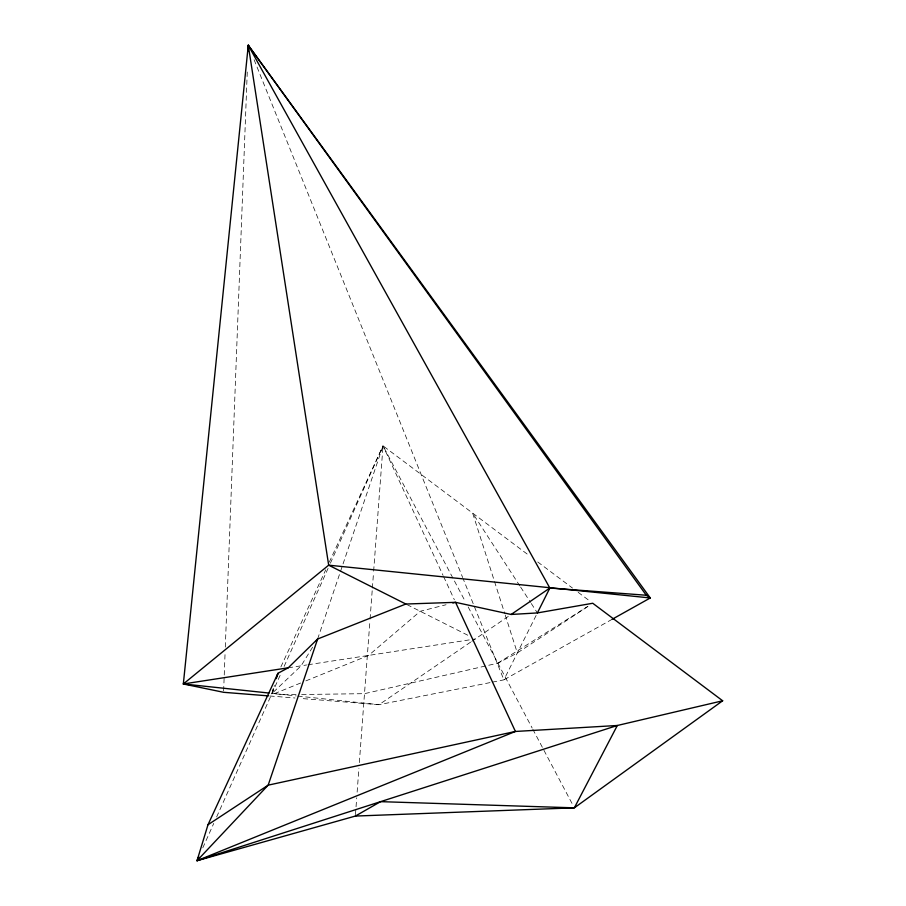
<?xml version="1.0" encoding="UTF-8"?>
<svg xmlns="http://www.w3.org/2000/svg" width="906" height="906" viewBox="0 0 906 906"><rect width="100%" height="100%" fill="white"/><g stroke="black" fill="none" stroke-linecap="round" stroke-linejoin="round"><path stroke-width="0.68" stroke-dasharray="4.53 3.4" d="M223.635 690.893L225.084 652.75M225.3 647.099L247.304 70.725M355.458 814.653L356.715 797.778M357.134 792.15L358.923 768.231M359.342 762.603L369.965 620.451M370.067 619.036L372.275 589.466M372.377 588.062L373.544 572.569M373.646 571.154L383.012 445.831L528.764 555.242M296.069 694.585L284.903 694.732L271.981 693.486L274.359 685.412M300.656 683.011L274.507 693.622L271.823 693.339L273.453 688.005M317.621 639.013L383.012 445.831L465.525 601.969M202.797 847.835L213.748 823.395M216.636 816.963L280.656 674.132M284.133 666.397L328.074 568.368M330.384 563.204L383.012 445.831L443.068 575.389M280.883 666.929L325.741 569.795M329.286 562.128L383.012 445.831M536.125 615.434L503.883 679.851L491.392 682.331M312.604 647.167L301.12 665.819L271.981 693.486M470.622 642.139L379.025 704.698L300.599 698.447M471.777 641.346L511.143 614.461M301.653 694.506L364.495 693.668L497.881 663.169L517.337 652.954L589.206 605.593M497.881 663.169L587.994 606.261M612.139 619.296L503.883 679.851L463.215 578.9M305.877 680.893L368.64 655.412L420.237 611.278L446.046 604.744M490.01 682.614L379.025 704.698L297.542 696.068M288.233 667.801L306.636 664.97M308.006 664.755L475.242 638.979M269.795 695.989L294.994 697.994M271.823 693.339L296.137 695.921M407.032 604.63L468.991 635.831M537.745 561.98L572.535 588.096M578.153 592.309L590.497 601.573M519.863 585.922L472.649 513.124L504.789 613.679M520.633 587.099L530.531 602.354M531.29 603.532L537.383 612.932M468.175 606.963L532.15 728.016M532.819 729.262L573.022 805.343M443.657 576.68L454.359 599.772M254.088 59.717L462.683 577.586M505.22 615.027L517.337 652.954"/><path stroke-width="1.36" d="M248.063 50.951L248.278 45.3L650.27 597.96L612.139 619.296M269.014 693.045L183.34 683.973L248.278 45.3L646.295 595.242L650.27 597.96L328.674 565.174L183.34 683.973L223.578 692.297L268.391 695.876M277.134 676.001L277.927 673.317L288.233 667.801L317.621 639.013L405.831 604.03L455.559 602.331L511.143 614.461L537.383 612.932L592.739 603.26L722.66 700.78L574.347 807.835L355.356 816.068L197.021 860.7L207.995 824.732L277.927 673.317L276.307 678.651M198.754 856.838L197.021 860.7L617.326 725.491L722.66 700.78M537.383 612.932L549.84 588.039L248.278 45.3L328.674 565.174L405.831 604.03M316.194 641.346L317.621 639.013L268.165 785.162L197.021 860.7L515.412 731.459L617.326 725.491L574.347 807.835L380.577 801.651L355.356 816.068M511.143 614.461L549.84 588.039L646.295 595.242M207.995 824.732L268.165 785.162L515.412 731.459L455.559 602.331L452.841 603.022M183.34 683.973L288.233 667.801M248.278 45.3L249.331 47.927"/></g></svg>
